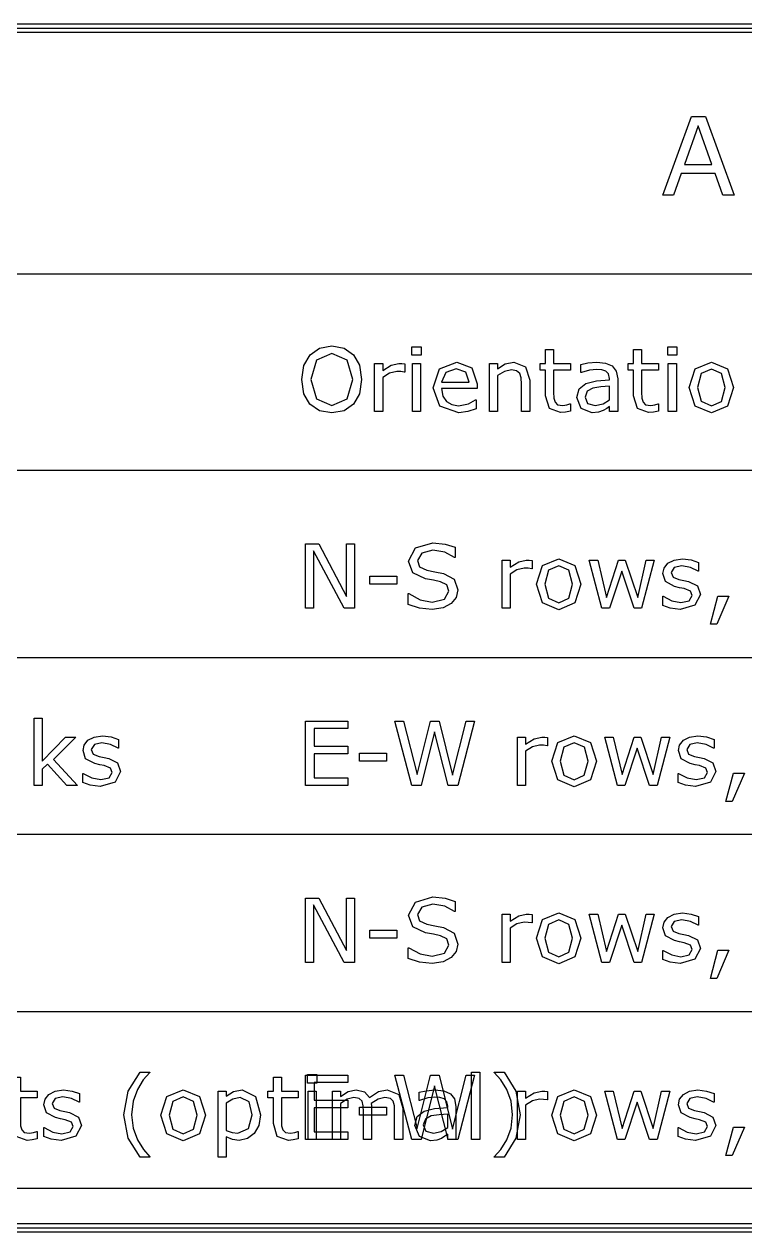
# Model space of a CAD drawing. Extents: x -17 to 192, y 167 to 459.
# Drawn here: x 47.69 to 67.09, y 201.51 to 234 of the extents above; entities that cross this region are included whole.
import ezdxf

# ---------------------------------------------------------------- set-up
doc = ezdxf.new("R2010")
doc.units = 0

msp = doc.modelspace()

# ---------------------------------------------------------------- linework, layer by layer
at = {"layer": 'Layer 1', "color": 7}
for points in [[(4.762494, 233.997888), (4.762494, 233.786016), (175.153946, 233.786016), (175.153946, 233.997888), (4.762494, 233.997888)], [(4.762494, 233.891952), (175.153946, 233.891952)], [(66.795709, 229.394041), (66.495857, 229.394041), (66.288376, 229.983797), (65.373189, 229.983797), (65.165708, 229.394041), (64.880067, 229.394041), (65.650302, 231.510059), (66.025473, 231.510059), (66.795709, 229.394041)], [(66.201691, 230.225385), (65.830782, 231.264209), (65.458453, 230.225385), (66.201691, 230.225385)], [(4.762494, 227.277377), (175.153946, 227.277377), (175.153946, 221.985717), (4.762494, 221.985717), (4.762494, 227.277377)], [(56.556426, 225.105677), (56.718044, 224.820811), (56.775017, 224.438277), (56.71688, 224.054581), (56.556426, 223.773203), (56.302953, 223.596469), (55.970414, 223.537171), (55.637878, 223.597633), (55.384405, 223.773203), (55.222787, 224.055743), (55.166976, 224.438277), (55.222787, 224.817324), (55.385567, 225.105677), (55.63904, 225.280085), (55.970414, 225.340547), (56.304114, 225.278923), (56.556426, 225.105677), (56.556426, 225.105677)], [(58.373757, 225.0894), (58.127261, 225.0894), (58.127261, 225.316129), (58.373757, 225.316129), (58.373757, 225.0894)], [(62.392108, 223.58483), (62.257232, 223.558086), (62.128171, 223.547635), (61.825864, 223.654606), (61.722383, 223.997606), (61.722383, 224.688263), (61.574716, 224.688263), (61.574716, 224.871971), (61.722383, 224.871971), (61.722383, 225.245205), (61.940973, 225.245205), (61.940973, 224.871971), (62.392108, 224.871971), (62.392108, 224.688263), (61.940973, 224.688263), (61.940973, 224.096438), (61.94563, 223.935982), (61.978187, 223.829014), (62.047949, 223.760413), (62.185149, 223.739484), (62.296771, 223.754592), (62.380485, 223.781333), (62.392127, 223.781333), (62.392108, 223.58483)], [(64.760565, 223.584843), (64.625689, 223.558099), (64.496628, 223.547648), (64.194321, 223.654619), (64.09084, 223.997619), (64.09084, 224.688276), (63.943173, 224.688276), (63.943173, 224.871984), (64.09084, 224.871984), (64.09084, 225.245218), (64.30943, 225.245218), (64.30943, 224.871984), (64.760565, 224.871984), (64.760565, 224.688276), (64.30943, 224.688276), (64.30943, 224.096452), (64.314087, 223.935995), (64.346644, 223.829027), (64.416406, 223.760426), (64.553606, 223.739497), (64.665228, 223.754605), (64.748942, 223.781347), (64.760557, 223.781347), (64.760565, 223.584843)], [(65.25937, 225.0894), (65.012874, 225.0894), (65.012874, 225.316129), (65.25937, 225.316129), (65.25937, 225.0894)], [(56.535497, 224.438277), (56.384347, 224.958013), (55.971581, 225.141721), (55.55649, 224.958013), (55.406498, 224.438277), (55.559977, 223.916218), (55.971581, 223.735994), (56.382021, 223.916218), (56.535497, 224.438277), (56.535497, 224.438277)], [(57.933086, 224.633613), (57.921471, 224.633613), (57.826125, 224.649885), (57.717993, 224.655706), (57.522657, 224.610359), (57.341272, 224.49525), (57.341272, 223.573215), (57.122681, 223.573215), (57.122681, 224.871971), (57.341272, 224.871971), (57.341272, 224.680122), (57.570329, 224.827788), (57.773804, 224.871971), (57.856357, 224.868478), (57.933096, 224.858027), (57.933086, 224.633613)], [(58.3598, 223.573215), (58.141209, 223.573215), (58.141209, 224.871971), (58.3598, 224.871971), (58.3598, 223.573215)], [(59.879475, 224.19992), (58.922557, 224.19992), (58.958602, 223.990632), (59.057431, 223.845291), (59.200446, 223.761574), (59.384157, 223.733671), (59.650417, 223.785993), (59.842266, 223.890638), (59.853882, 223.890638), (59.853882, 223.65228), (59.628314, 223.574377), (59.386467, 223.542984), (58.881849, 223.717392), (58.700464, 224.215035), (58.87371, 224.720817), (59.33182, 224.908015), (59.736446, 224.754536), (59.879461, 224.318516), (59.879475, 224.19992)], [(61.296827, 223.573215), (61.078237, 223.573215), (61.078237, 224.312703), (61.067759, 224.480134), (61.029389, 224.603382), (60.945673, 224.675473), (60.803822, 224.699894), (60.616624, 224.655711), (60.429426, 224.542928), (60.429426, 223.573215), (60.210836, 223.573215), (60.210836, 224.871971), (60.429426, 224.871971), (60.429426, 224.727794), (60.64104, 224.860345), (60.865446, 224.908015), (61.186356, 224.78128), (61.296814, 224.416187), (61.296827, 223.573215)], [(63.665284, 223.573215), (63.447855, 223.573215), (63.447855, 223.711579), (63.36879, 223.655768), (63.273448, 223.599956), (63.147874, 223.555774), (62.981607, 223.537174), (62.683951, 223.653445), (62.561865, 223.949939), (62.62465, 224.188296), (62.806035, 224.332473), (63.090901, 224.4034), (63.447855, 224.431303), (63.447855, 224.465024), (63.421114, 224.588272), (63.3467, 224.665009), (63.235078, 224.701056), (63.09904, 224.710369), (62.907193, 224.687112), (62.6886, 224.622001), (62.676985, 224.622001), (62.676985, 224.844079), (62.861857, 224.882448), (63.100214, 224.903377), (63.338572, 224.88012), (63.515306, 224.80338), (63.626925, 224.665017), (63.665295, 224.454565), (63.665284, 223.573215)], [(65.245419, 223.573215), (65.026828, 223.573215), (65.026828, 224.871971), (65.245419, 224.871971), (65.245419, 223.573215)], [(66.784858, 224.222012), (66.622076, 223.720881), (66.186057, 223.537171), (65.747714, 223.720881), (65.586096, 224.222012), (65.747714, 224.723143), (66.186057, 224.908015), (66.622076, 224.723143), (66.784858, 224.222012), (66.784858, 224.222012)], [(59.666697, 224.36735), (59.579493, 224.633613), (59.320207, 224.727794), (59.03999, 224.624313), (58.922557, 224.36735), (59.666697, 224.36735)], [(66.559291, 224.222012), (66.460458, 224.596408), (66.186057, 224.719656), (65.909332, 224.596408), (65.811661, 224.222012), (65.910493, 223.851104), (66.186057, 223.72553), (66.459297, 223.849942), (66.559291, 224.222012), (66.559291, 224.222012)], [(63.447855, 223.892964), (63.447855, 224.254569), (63.211824, 224.237133), (62.997884, 224.203415), (62.845569, 224.119698), (62.787432, 223.965057), (62.854869, 223.796462), (63.06067, 223.740651), (63.271122, 223.784834), (63.447855, 223.892969), (63.447855, 223.892964)], [(56.586655, 218.281555), (56.301789, 218.281555), (55.480909, 219.830297), (55.480909, 218.281555), (55.265809, 218.281555), (55.265809, 220.012843), (55.622763, 220.012843), (56.371554, 218.598978), (56.371554, 220.012843), (56.586655, 220.012843), (56.586655, 218.281555)], [(59.363226, 218.775711), (59.315556, 218.575724), (59.184169, 218.40829), (58.96674, 218.292019), (58.669084, 218.250162), (58.331897, 218.285042), (58.028426, 218.388526), (58.028426, 218.676879), (58.044697, 218.676879), (58.348166, 218.508284), (58.671402, 218.448986), (59.003938, 218.529215), (59.123699, 218.743154), (59.066726, 218.912911), (58.895805, 218.997789), (58.706282, 219.036159), (58.491181, 219.074529), (58.14934, 219.240798), (58.038882, 219.548918), (58.222592, 219.904711), (58.688843, 220.044236), (59.023705, 220.009353), (59.293455, 219.923314), (59.293455, 219.651238), (59.277183, 219.651238), (59.016733, 219.789601), (58.687684, 219.84541), (58.390029, 219.768673), (58.278409, 219.571011), (58.334217, 219.401252), (58.530718, 219.307073), (58.742331, 219.267539), (58.974876, 219.21987), (59.265555, 219.065226), (59.363223, 218.775711), (59.363226, 218.775711)], [(61.363103, 219.341953), (61.351488, 219.341953), (61.256145, 219.358225), (61.148013, 219.364046), (60.952676, 219.318699), (60.771291, 219.20359), (60.771291, 218.281555), (60.552701, 218.281555), (60.552701, 219.580311), (60.771291, 219.580311), (60.771291, 219.388462), (61.000346, 219.536128), (61.203824, 219.580311), (61.286376, 219.576818), (61.363116, 219.566367), (61.363103, 219.341953)], [(62.67581, 218.930352), (62.513031, 218.429221), (62.077011, 218.245511), (61.638666, 218.429221), (61.477048, 218.930352), (61.638666, 219.431483), (62.077011, 219.616355), (62.513031, 219.431483), (62.67581, 218.930352), (62.67581, 218.930352)], [(62.450243, 218.930352), (62.351413, 219.304748), (62.077011, 219.427996), (61.800284, 219.304748), (61.702616, 218.930352), (61.801448, 218.559444), (62.077011, 218.43387), (62.350251, 218.558282), (62.450243, 218.930352), (62.450243, 218.930352)], [(64.647782, 219.580311), (64.30943, 218.281555), (64.107117, 218.281555), (63.773417, 219.282655), (63.442042, 218.281555), (63.240893, 218.281555), (62.899052, 219.580311), (63.126945, 219.580311), (63.365303, 218.57456), (63.689703, 219.580311), (63.869923, 219.580311), (64.202459, 218.57456), (64.428027, 219.580311), (64.647782, 219.580311)], [(65.890726, 218.655951), (65.743063, 218.364108), (65.341923, 218.250162), (65.076824, 218.283881), (64.875675, 218.359456), (64.875675, 218.604791), (64.88729, 218.604791), (65.117509, 218.480379), (65.360518, 218.435034), (65.586086, 218.481543), (65.667474, 218.628045), (65.623291, 218.744316), (65.453535, 218.811756), (65.331448, 218.836177), (65.19541, 218.866408), (64.952404, 218.998959), (64.881477, 219.215223), (64.914034, 219.366377), (65.015189, 219.493112), (65.180295, 219.579155), (65.405862, 219.611709), (65.640732, 219.582642), (65.839556, 219.514041), (65.839556, 219.280335), (65.827941, 219.280335), (65.624466, 219.383818), (65.389596, 219.426837), (65.187282, 219.380329), (65.10473, 219.244291), (65.154725, 219.123368), (65.312856, 219.057093), (65.447732, 219.029187), (65.573306, 219.003602), (65.808174, 218.883844), (65.890726, 218.655951), (65.890726, 218.655951)], [(57.71798, 218.933839), (56.992446, 218.933839), (56.992446, 219.144291), (57.71798, 219.144291), (57.71798, 218.933839)], [(66.656959, 218.612929), (66.329072, 217.851348), (66.159315, 217.851348), (66.361629, 218.612929), (66.656959, 218.612929)], [(4.762494, 216.95864), (175.153946, 216.95864), (175.153946, 212.196146), (4.762494, 212.196146), (4.762494, 216.95864)], [(49.128851, 213.519061), (48.840498, 213.519061), (48.3196, 214.087631), (48.177749, 213.952755), (48.177749, 213.519061), (47.959156, 213.519061), (47.959156, 215.32825), (48.177749, 215.32825), (48.177749, 214.167858), (48.809105, 214.817817), (49.084668, 214.817817), (48.481218, 214.217854), (49.128851, 213.519061)], [(56.406434, 213.519061), (55.265809, 213.519061), (55.265809, 215.250349), (56.406434, 215.250349), (56.406434, 215.04571), (55.496025, 215.04571), (55.496025, 214.571321), (56.406434, 214.571321), (56.406434, 214.366682), (55.496025, 214.366682), (55.496025, 213.7237), (56.406434, 213.7237), (56.406434, 213.519061)], [(59.809709, 215.250349), (59.359738, 213.519061), (59.100452, 213.519061), (58.736521, 214.956181), (58.380731, 213.519061), (58.127258, 213.519061), (57.669146, 215.250349), (57.905178, 215.250349), (58.269109, 213.810904), (58.627227, 215.250349), (58.860933, 215.250349), (59.222539, 213.79695), (59.584145, 215.250349), (59.809709, 215.250349)], [(50.28692, 213.893457), (50.139254, 213.601614), (49.738117, 213.487668), (49.473015, 213.521387), (49.271866, 213.596962), (49.271866, 213.842297), (49.283481, 213.842297), (49.5137, 213.717885), (49.756709, 213.67254), (49.982277, 213.719049), (50.063668, 213.865551), (50.019482, 213.981822), (49.849726, 214.049262), (49.727642, 214.073683), (49.591604, 214.103914), (49.348595, 214.236465), (49.277668, 214.452729), (49.310225, 214.603883), (49.411381, 214.730618), (49.576488, 214.816661), (49.802056, 214.849215), (50.036924, 214.820148), (50.23575, 214.751547), (50.23575, 214.517841), (50.224135, 214.517841), (50.02066, 214.621324), (49.785789, 214.664343), (49.583476, 214.617835), (49.500923, 214.481797), (49.550922, 214.360874), (49.70905, 214.294599), (49.843926, 214.266693), (49.9695, 214.241108), (50.204368, 214.12135), (50.286923, 213.893457), (50.28692, 213.893457)], [(61.779355, 214.579459), (61.76774, 214.579459), (61.672398, 214.595731), (61.564265, 214.601552), (61.368929, 214.556205), (61.187544, 214.441096), (61.187544, 213.519061), (60.968953, 213.519061), (60.968953, 214.817817), (61.187544, 214.817817), (61.187544, 214.625968), (61.416601, 214.773634), (61.620076, 214.817817), (61.702629, 214.814324), (61.779369, 214.803873), (61.779355, 214.579459)], [(63.092065, 214.167858), (62.929283, 213.666727), (62.493264, 213.483017), (62.054918, 213.666727), (61.893301, 214.167858), (62.054918, 214.668989), (62.493264, 214.853861), (62.929283, 214.668989), (63.092065, 214.167858), (63.092065, 214.167858)], [(65.064034, 214.817817), (64.725683, 213.519061), (64.523369, 213.519061), (64.189669, 214.520161), (63.858295, 213.519061), (63.657146, 213.519061), (63.315307, 214.817817), (63.543198, 214.817817), (63.781555, 213.812066), (64.105955, 214.817817), (64.286176, 214.817817), (64.618715, 213.812066), (64.844279, 214.817817), (65.064034, 214.817817)], [(66.306979, 213.893457), (66.159315, 213.601614), (65.758178, 213.487668), (65.493077, 213.521387), (65.291927, 213.596962), (65.291927, 213.842297), (65.303543, 213.842297), (65.533762, 213.717885), (65.77677, 213.67254), (66.002338, 213.719049), (66.083726, 213.865551), (66.039544, 213.981822), (65.869787, 214.049262), (65.747703, 214.073683), (65.611665, 214.103914), (65.368656, 214.236465), (65.29773, 214.452729), (65.330287, 214.603883), (65.431442, 214.730618), (65.59655, 214.816661), (65.822117, 214.849215), (66.056985, 214.820148), (66.255811, 214.751547), (66.255811, 214.517841), (66.244196, 214.517841), (66.040721, 214.621324), (65.805851, 214.664343), (65.603537, 214.617835), (65.520985, 214.481797), (65.570983, 214.360874), (65.729111, 214.294599), (65.863988, 214.266693), (65.989561, 214.241108), (66.224429, 214.12135), (66.306982, 213.893457), (66.306979, 213.893457)], [(62.866498, 214.167858), (62.767665, 214.542254), (62.493264, 214.665502), (62.216536, 214.542254), (62.118868, 214.167858), (62.217701, 213.79695), (62.493264, 213.671376), (62.766504, 213.795788), (62.866498, 214.167858), (62.866498, 214.167858)], [(57.442417, 214.171345), (56.71688, 214.171345), (56.71688, 214.381797), (57.442417, 214.381797), (57.442417, 214.171345)], [(67.073211, 213.850435), (66.745324, 213.088854), (66.575568, 213.088854), (66.777881, 213.850435), (67.073211, 213.850435)], [(56.586655, 208.756567), (56.301789, 208.756567), (55.480909, 210.305309), (55.480909, 208.756567), (55.265809, 208.756567), (55.265809, 210.487855), (55.622763, 210.487855), (56.371554, 209.07399), (56.371554, 210.487855), (56.586655, 210.487855), (56.586655, 208.756567)], [(59.363226, 209.250723), (59.315556, 209.050736), (59.184169, 208.883302), (58.96674, 208.767031), (58.669084, 208.725174), (58.331897, 208.760054), (58.028426, 208.863538), (58.028426, 209.151891), (58.044697, 209.151891), (58.348166, 208.983296), (58.671402, 208.923998), (59.003938, 209.004227), (59.123699, 209.218166), (59.066726, 209.387923), (58.895805, 209.472801), (58.706282, 209.511171), (58.491181, 209.549541), (58.14934, 209.71581), (58.038882, 210.02393), (58.222592, 210.379723), (58.688843, 210.519248), (59.023705, 210.484365), (59.293455, 210.398326), (59.293455, 210.12625), (59.277183, 210.12625), (59.016733, 210.264613), (58.687684, 210.320422), (58.390029, 210.243685), (58.278409, 210.046023), (58.334217, 209.876264), (58.530718, 209.782085), (58.742331, 209.742551), (58.974876, 209.694882), (59.265555, 209.540238), (59.363223, 209.250723), (59.363226, 209.250723)], [(61.363103, 209.816965), (61.351488, 209.816965), (61.256145, 209.833237), (61.148013, 209.839058), (60.952676, 209.793711), (60.771291, 209.678602), (60.771291, 208.756567), (60.552701, 208.756567), (60.552701, 210.055323), (60.771291, 210.055323), (60.771291, 209.863474), (61.000346, 210.01114), (61.203824, 210.055323), (61.286376, 210.05183), (61.363116, 210.041379), (61.363103, 209.816965)], [(62.67581, 209.405364), (62.513031, 208.904233), (62.077011, 208.720523), (61.638666, 208.904233), (61.477048, 209.405364), (61.638666, 209.906495), (62.077011, 210.091367), (62.513031, 209.906495), (62.67581, 209.405364), (62.67581, 209.405364)], [(62.450243, 209.405364), (62.351413, 209.77976), (62.077011, 209.903008), (61.800284, 209.77976), (61.702616, 209.405364), (61.801448, 209.034456), (62.077011, 208.908882), (62.350251, 209.033294), (62.450243, 209.405364), (62.450243, 209.405364)], [(64.647782, 210.055323), (64.30943, 208.756567), (64.107117, 208.756567), (63.773417, 209.757667), (63.442042, 208.756567), (63.240893, 208.756567), (62.899052, 210.055323), (63.126945, 210.055323), (63.365303, 209.049572), (63.689703, 210.055323), (63.869923, 210.055323), (64.202459, 209.049572), (64.428027, 210.055323), (64.647782, 210.055323)], [(65.890726, 209.130963), (65.743063, 208.83912), (65.341923, 208.725174), (65.076824, 208.758893), (64.875675, 208.834468), (64.875675, 209.079803), (64.88729, 209.079803), (65.117509, 208.955391), (65.360518, 208.910046), (65.586086, 208.956555), (65.667474, 209.103057), (65.623291, 209.219328), (65.453535, 209.286768), (65.331448, 209.311189), (65.19541, 209.34142), (64.952404, 209.473971), (64.881477, 209.690235), (64.914034, 209.841389), (65.015189, 209.968124), (65.180295, 210.054167), (65.405862, 210.086721), (65.640732, 210.057654), (65.839556, 209.989053), (65.839556, 209.755347), (65.827941, 209.755347), (65.624466, 209.85883), (65.389596, 209.901849), (65.187282, 209.855341), (65.10473, 209.719303), (65.154725, 209.59838), (65.312856, 209.532105), (65.447732, 209.504199), (65.573306, 209.478614), (65.808174, 209.358856), (65.890726, 209.130963), (65.890726, 209.130963)], [(57.71798, 209.408851), (56.992446, 209.408851), (56.992446, 209.619303), (57.71798, 209.619303), (57.71798, 209.408851)], [(66.656959, 209.087941), (66.329072, 208.32636), (66.159315, 208.32636), (66.361629, 209.087941), (66.656959, 209.087941)], [(4.762494, 207.433652), (175.153946, 207.433652), (175.153946, 202.671158), (4.762494, 202.671158), (4.762494, 207.433652)], [(51.079894, 203.515019), (50.813631, 203.515019), (50.493882, 204.030104), (50.379937, 204.659134), (50.493882, 205.288164), (50.813631, 205.803249), (51.079894, 205.803249), (51.079894, 205.791634), (50.899671, 205.595134), (50.741543, 205.337009), (50.627595, 205.021914), (50.584576, 204.659145), (50.626433, 204.295213), (50.741543, 203.98128), (50.900835, 203.723156), (51.079894, 203.526658), (51.079894, 203.515019)], [(56.406434, 203.994073), (55.265809, 203.994073), (55.265809, 205.725361), (56.406434, 205.725361), (56.406434, 205.520722), (55.496025, 205.520722), (55.496025, 205.046333), (56.406434, 205.046333), (56.406434, 204.841694), (55.496025, 204.841694), (55.496025, 204.198712), (56.406434, 204.198712), (56.406434, 203.994073)], [(59.809709, 205.725361), (59.359738, 203.994073), (59.100452, 203.994073), (58.736521, 205.431193), (58.380731, 203.994073), (58.127258, 203.994073), (57.669146, 205.725361), (57.905178, 205.725361), (58.269109, 204.285916), (58.627227, 205.725361), (58.860933, 205.725361), (59.222539, 204.271962), (59.584145, 205.725361), (59.809709, 205.725361)], [(59.953759, 203.994073), (59.735168, 203.994073), (59.735168, 205.803262), (59.953759, 205.803262), (59.953759, 203.994073)], [(61.042063, 204.659147), (60.928118, 204.030117), (60.608369, 203.515032), (60.342106, 203.515032), (60.342106, 203.526647), (60.521165, 203.723145), (60.680457, 203.98127), (60.794403, 204.295203), (60.837424, 204.659134), (60.794403, 205.021904), (60.680457, 205.336998), (60.521165, 205.595123), (60.342106, 205.791623), (60.342106, 205.803239), (60.608369, 205.803239), (60.928118, 205.288154), (61.042063, 204.659124), (61.042063, 204.659147)], [(48.042873, 204.005688), (47.907996, 203.978944), (47.778935, 203.968493), (47.476628, 204.075464), (47.373147, 204.418464), (47.373147, 205.109121), (47.225481, 205.109121), (47.225481, 205.292829), (47.373147, 205.292829), (47.373147, 205.666063), (47.591737, 205.666063), (47.591737, 205.292829), (48.042873, 205.292829), (48.042873, 205.109121), (47.591737, 205.109121), (47.591737, 204.517296), (47.596394, 204.35684), (47.628951, 204.249872), (47.698714, 204.181271), (47.835913, 204.160342), (47.947535, 204.17545), (48.03125, 204.202191), (48.042865, 204.202191), (48.042873, 204.005688)], [(55.069178, 204.005675), (54.934305, 203.978931), (54.805241, 203.96848), (54.502936, 204.075451), (54.399453, 204.418451), (54.399453, 205.109108), (54.251789, 205.109108), (54.251789, 205.292816), (54.399453, 205.292816), (54.399453, 205.66605), (54.618043, 205.66605), (54.618043, 205.292816), (55.069178, 205.292816), (55.069178, 205.109108), (54.618043, 205.109108), (54.618043, 204.517283), (54.6227, 204.356827), (54.655257, 204.249859), (54.72502, 204.181258), (54.862222, 204.160329), (54.973841, 204.175437), (55.057558, 204.202178), (55.069173, 204.202178), (55.069178, 204.005675)], [(49.234658, 204.368455), (49.086994, 204.076612), (48.685857, 203.962667), (48.420755, 203.996385), (48.219606, 204.071961), (48.219606, 204.317296), (48.231221, 204.317296), (48.46144, 204.192883), (48.704449, 204.147539), (48.930017, 204.194047), (49.011405, 204.34055), (48.967222, 204.456821), (48.797466, 204.52426), (48.675379, 204.548681), (48.539341, 204.578913), (48.296335, 204.711463), (48.225408, 204.927728), (48.257965, 205.078882), (48.359121, 205.205617), (48.524229, 205.291659), (48.749793, 205.324214), (48.984664, 205.295147), (49.183487, 205.226546), (49.183487, 204.992839), (49.171872, 204.992839), (48.968397, 205.096323), (48.733527, 205.139342), (48.531214, 205.092833), (48.448661, 204.956795), (48.498659, 204.835873), (48.656787, 204.769598), (48.791664, 204.741692), (48.917237, 204.716107), (49.152105, 204.596349), (49.234658, 204.368455), (49.234658, 204.368455)], [(52.572822, 204.642857), (52.410043, 204.141726), (51.974023, 203.958016), (51.535678, 204.141726), (51.37406, 204.642857), (51.535678, 205.143988), (51.974023, 205.32886), (52.410043, 205.143988), (52.572822, 204.642857), (52.572822, 204.642857)], [(52.347254, 204.642857), (52.248425, 205.017253), (51.974023, 205.140501), (51.697296, 205.017253), (51.599628, 204.642857), (51.69846, 204.271949), (51.974023, 204.146375), (52.247261, 204.270787), (52.347254, 204.642857), (52.347254, 204.642857)], [(54.054127, 204.659129), (54.00878, 204.369612), (53.880881, 204.148695), (53.699496, 204.014983), (53.479744, 203.968475), (53.296033, 203.990567), (53.129764, 204.059166), (53.129764, 203.515014), (52.911173, 203.515014), (52.911173, 205.29281), (53.129764, 205.29281), (53.129764, 205.156772), (53.325103, 205.278859), (53.557645, 205.328855), (53.922738, 205.15096), (54.054127, 204.659129), (54.054127, 204.659129)], [(53.828559, 204.653308), (53.74833, 205.004449), (53.501834, 205.12072), (53.312313, 205.080025), (53.129764, 204.973057), (53.129764, 204.237055), (53.289056, 204.180083), (53.441374, 204.164975), (53.72624, 204.288223), (53.828559, 204.653316), (53.828559, 204.653308)], [(55.554032, 203.994073), (55.335442, 203.994073), (55.335442, 205.292829), (55.554032, 205.292829), (55.554032, 203.994073)], [(57.881794, 203.994073), (57.663203, 203.994073), (57.663203, 204.733561), (57.655054, 204.895179), (57.623661, 205.019591), (57.546922, 205.095167), (57.402745, 205.120752), (57.219034, 205.074244), (57.035324, 204.957973), (57.041145, 204.895184), (57.043526, 204.825422), (57.043526, 203.994073), (56.824933, 203.994073), (56.824933, 204.733561), (56.816784, 204.896343), (56.785391, 205.020753), (56.708651, 205.095167), (56.564475, 205.120752), (56.384254, 205.076569), (56.205195, 204.963786), (56.205195, 203.994073), (55.986604, 203.994073), (55.986604, 205.292829), (56.205195, 205.292829), (56.205195, 205.148652), (56.40867, 205.281203), (56.626099, 205.328873), (56.850502, 205.273062), (56.988866, 205.118421), (57.230713, 205.278877), (57.464419, 205.328873), (57.779514, 205.198648), (57.881833, 204.837045), (57.881794, 203.994073)], [(59.311939, 203.994073), (59.09451, 203.994073), (59.09451, 204.132437), (59.015445, 204.076626), (58.920102, 204.020814), (58.794528, 203.976632), (58.628259, 203.958032), (58.330603, 204.074303), (58.208519, 204.370797), (58.271305, 204.609154), (58.45269, 204.753331), (58.737556, 204.824258), (59.09451, 204.852161), (59.09451, 204.885882), (59.067768, 205.00913), (58.993354, 205.085867), (58.881732, 205.121914), (58.745694, 205.131227), (58.553845, 205.10797), (58.335255, 205.042859), (58.323639, 205.042859), (58.323639, 205.264937), (58.508511, 205.303306), (58.746866, 205.324235), (58.985224, 205.300978), (59.161957, 205.224238), (59.27358, 205.085875), (59.311949, 204.875423), (59.311939, 203.994073)], [(61.779355, 205.054471), (61.76774, 205.054471), (61.672398, 205.070743), (61.564265, 205.076564), (61.368929, 205.031217), (61.187544, 204.916108), (61.187544, 203.994073), (60.968953, 203.994073), (60.968953, 205.292829), (61.187544, 205.292829), (61.187544, 205.10098), (61.416601, 205.248646), (61.620076, 205.292829), (61.702629, 205.289336), (61.779369, 205.278885), (61.779355, 205.054471)], [(63.092065, 204.64287), (62.929283, 204.141739), (62.493264, 203.958029), (62.054918, 204.141739), (61.893301, 204.64287), (62.054918, 205.144001), (62.493264, 205.328873), (62.929283, 205.144001), (63.092065, 204.64287), (63.092065, 204.64287)], [(62.866498, 204.64287), (62.767665, 205.017266), (62.493264, 205.140514), (62.216536, 205.017266), (62.118868, 204.64287), (62.217701, 204.271962), (62.493264, 204.146388), (62.766504, 204.2708), (62.866498, 204.64287), (62.866498, 204.64287)], [(65.064034, 205.292829), (64.725683, 203.994073), (64.523369, 203.994073), (64.189669, 204.995173), (63.858295, 203.994073), (63.657146, 203.994073), (63.315307, 205.292829), (63.543198, 205.292829), (63.781555, 204.287078), (64.105955, 205.292829), (64.286176, 205.292829), (64.618715, 204.287078), (64.844279, 205.292829), (65.064034, 205.292829)], [(66.306979, 204.368469), (66.159315, 204.076626), (65.758178, 203.96268), (65.493077, 203.996399), (65.291927, 204.071974), (65.291927, 204.317309), (65.303543, 204.317309), (65.533762, 204.192897), (65.77677, 204.147552), (66.002338, 204.194061), (66.083726, 204.340563), (66.039544, 204.456834), (65.869787, 204.524274), (65.747703, 204.548695), (65.611665, 204.578926), (65.368656, 204.711477), (65.29773, 204.927741), (65.330287, 205.078895), (65.431442, 205.20563), (65.59655, 205.291673), (65.822117, 205.324227), (66.056985, 205.29516), (66.255811, 205.226559), (66.255811, 204.992853), (66.244196, 204.992853), (66.040721, 205.096336), (65.805851, 205.139355), (65.603537, 205.092847), (65.520985, 204.956809), (65.570983, 204.835886), (65.729111, 204.769611), (65.863988, 204.741705), (65.989561, 204.71612), (66.224429, 204.596362), (66.306982, 204.368469), (66.306979, 204.368469)], [(57.442417, 204.646357), (56.71688, 204.646357), (56.71688, 204.856809), (57.442417, 204.856809), (57.442417, 204.646357)], [(59.09451, 204.313822), (59.09451, 204.675427), (58.858478, 204.657991), (58.644539, 204.624273), (58.492221, 204.540556), (58.434087, 204.385915), (58.501524, 204.21732), (58.707324, 204.161509), (58.917776, 204.205692), (59.09451, 204.313827), (59.09451, 204.313822)], [(67.073211, 204.325447), (66.745324, 203.563866), (66.575568, 203.563866), (66.777881, 204.325447), (67.073211, 204.325447)], [(4.762494, 201.718762), (4.762494, 201.50689), (175.153946, 201.50689), (175.153946, 201.718762), (4.762494, 201.718762)], [(4.762494, 201.612826), (175.153946, 201.612826)]]:
    msp.add_lwpolyline(points, dxfattribs=at)
msp.add_lwpolyline([(55.567986, 205.510231), (55.32149, 205.510231), (55.32149, 205.736987), (55.567986, 205.736987), (55.567986, 205.510231)], close=True, dxfattribs=at)

doc.saveas('drawing.dxf')
